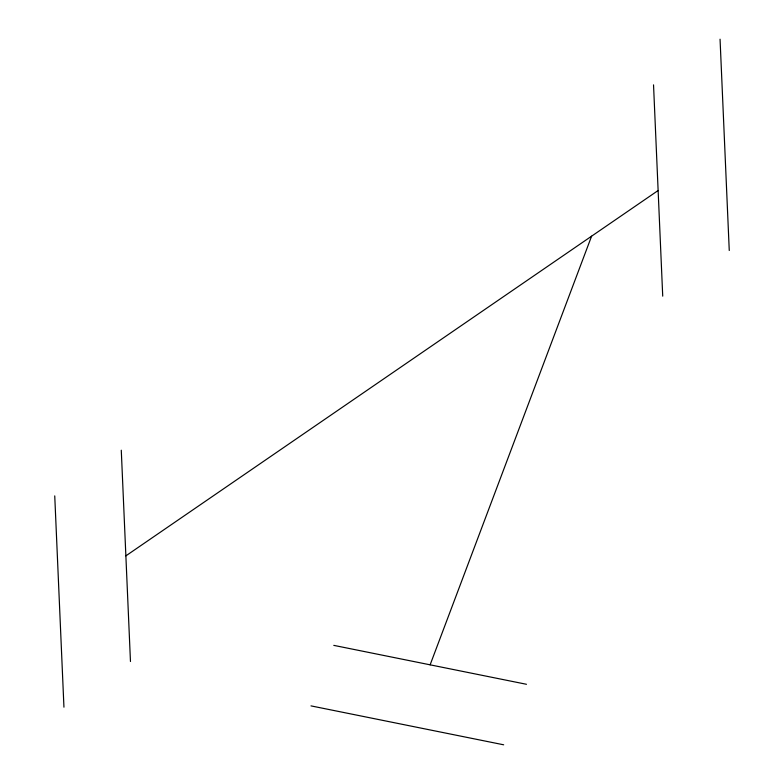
<?xml version="1.0" encoding="UTF-8"?>
<svg xmlns="http://www.w3.org/2000/svg" width="784" height="784" viewBox="0 0 784 784"><rect width="100%" height="100%" fill="white"/><g stroke="black" fill="none" stroke-linecap="round" stroke-linejoin="round"><path stroke-width="1.18" d="M430.132 664.822L591.597 236.18M125.871 555.866L658.129 190.512M333.788 645.369L526.466 684.285M310.993 705.884L503.671 744.8M720.055 39.2L729.257 250.488M653.533 84.868L662.725 296.156M121.275 450.222L130.467 661.51M54.743 495.89L63.945 707.178"/></g></svg>
